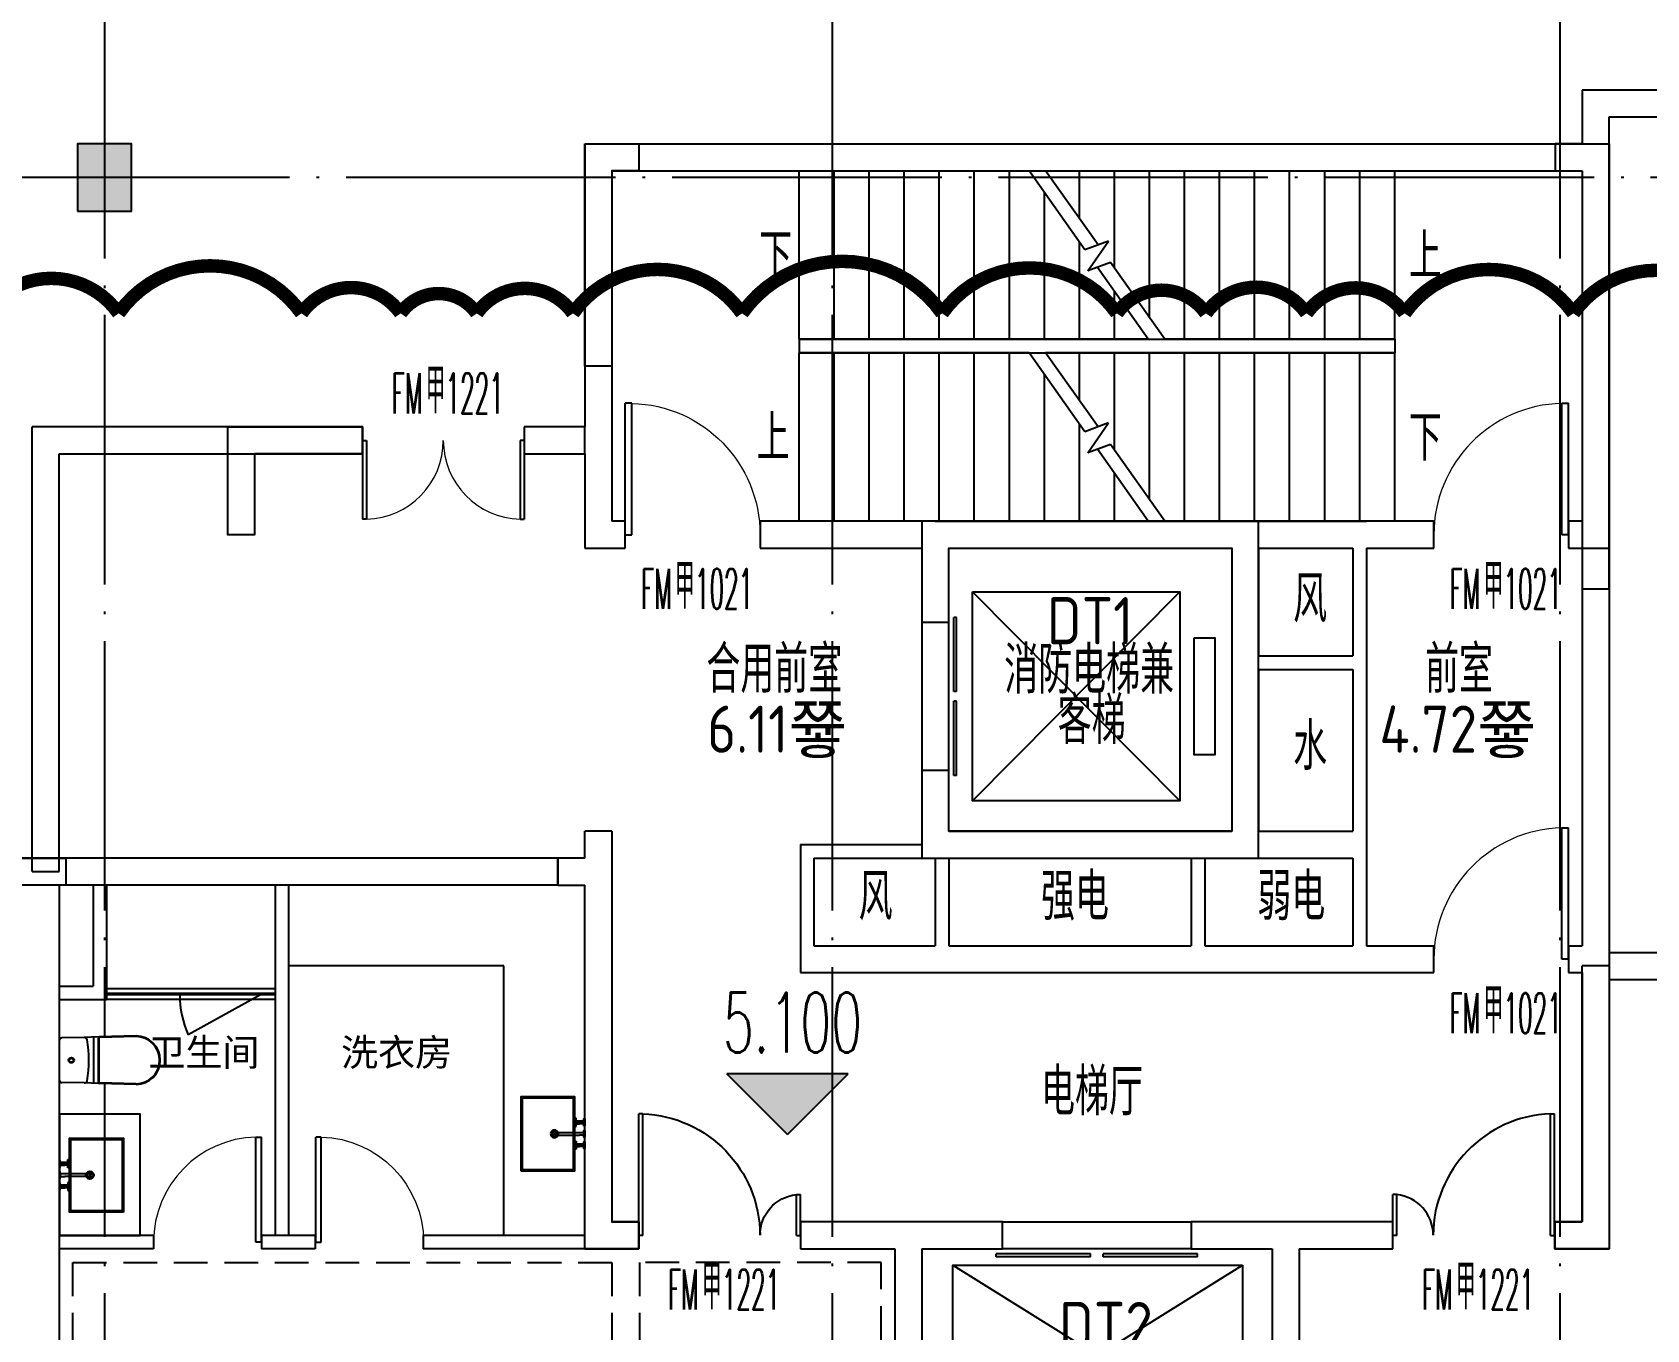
# Model space of a CAD drawing. Header units: millimetres. Extents: x 1337745 to 1642153, y -192803 to 266425.
# Drawn here: x 1524512 to 1536491, y 95058 to 104687 of the extents above; entities that cross this region are included whole.
import ezdxf

# ---------------------------------------------------------------- set-up
doc = ezdxf.new("R2010")
doc.units = ezdxf.units.MM
doc.header["$LTSCALE"] = 1000
doc.header["$MEASUREMENT"] = 0
for name, pattern in [('__附着_A09-停车位、行车流线模块_TEN24RUY_设计区$0$DASH', [0.35, 0.25, -0.1]), ('DOTE', [2.42, 2, -0.2, 0.02, -0.2]), ('HIDDEN', [0.375, 0.25, -0.125]), ('HIDDEN2', [4.7625, 3.175, -1.5875])]:
    doc.linetypes.add(name, pattern=pattern)
for name, color, linetype in [('__附着_A09-停车位、行车流线模块_TEN24RUY_设计区$0$STD-PARK', 103, '__附着_A09-停车位、行车流线模块_TEN24RUY_设计区$0$DASH'), ('A-BALCONY', 7, 'Continuous'), ('A-PUB_DIM', 3, 'Continuous'), ('COLUMN', 2, 'Continuous'), ('DIM_ELEV', 3, 'Continuous'), ('DIM_SYMB', 7, 'Continuous'), ('DOOR_FIRE', 4, 'Continuous'), ('DOOR_FIRE_TEXT', 7, 'Continuous'), ('DOTE', 16, 'DOTE'), ('P-卫生隔断', 30, 'Continuous'), ('P-固定家具（悬空）', 142, 'Continuous'), ('P-洁具', 31, 'Continuous'), ('P-活动家具', 146, 'Continuous'), ('PUB_HATCH', 8, 'Continuous'), ('PUB_TEXT', 7, 'Continuous'), ('REF', 8, 'HIDDEN2'), ('STAIR', 61, 'Continuous'), ('WALL', 2, 'Continuous'), ('WALL1', 51, 'Continuous'), ('WINDOW', 4, 'Continuous'), ('WINDOW_TEXT', 7, 'Continuous'), ('剪力墙', 6, 'Continuous'), ('压桩墙', 6, 'Continuous'), ('文字标注', 255, 'Continuous'), ('砖墙', 30, 'Continuous')]:
    doc.layers.add(name, color=color, linetype=linetype)
doc.styles.add('_TCH_DIM', font='SIMPLEX.shx', dxfattribs={"width": 0.85, "bigfont": 'GBCBIG.shx'})
doc.styles.add('_TCH_DIM_T3', font='SIMPLEX', dxfattribs={"width": 0.705882, "bigfont": 'GBCBIG'})
doc.styles.add('_TCH_WINDOW', font='SIMPLEX.shx', dxfattribs={"width": 0.6, "height": 3.5, "bigfont": 'GBCBIG.shx'})
doc.styles.get("Standard").update_dxf_attribs({"font": 'GBENOR', "bigfont": 'GBCBIG'})
doc.styles.add('黑体', font='SIMHEI.TTF')
doc.dimstyles.new('_TCH_ARCH&&50', dxfattribs={"dimtxt": 148.75, "dimasz": 50, "dimexe": 125, "dimexo": 150, "dimgap": 50, "dimtad": 1, "dimdec": 0, "dimzin": 0, "dimdsep": 46, "dimtxsty": '_TCH_DIM_T3', "dimblk": 'ARCHTICK', "dimcen": 0.09, "dimclrt": 7, "dimazin": 2, "dimtfac": 1, "dimtdec": 0, "dimtix": 1, "dimtmove": 2, "dimatfit": 3, "dimfxl": 1, "dimtolj": 1, "dimtzin": 0, "dimarcsym": 0})

# ---------------------------------------------------------------- blocks, each defined once
blk = doc.blocks.new('_ArchTick')
at = {"color": 0, "linetype": 'ByBlock', "const_width": 0.4}
blk.add_lwpolyline([(-0.5, -0.5), (0.5, 0.5)], dxfattribs=at)
blk = doc.blocks.new('*D57')
at = {"layer": 'A-PUB_DIM', "color": 0, "lineweight": -2, "transparency": 16777216}
for p, q in [((3059233, -674133), (3059277, -673742)), ((3059332, -674144), (3059376, -673753)), ((3059263, -673866), (3059213, -673860)), ((3059263, -673866), (3059362, -673877)), ((3059362, -673877), (3059412, -673883))]:
    blk.add_line(p, q, dxfattribs=at)
at = {"layer": 'Defpoints', "color": 0, "transparency": 16777216}
for p in [(3059362, -673877), (3059216, -674282), (3059315, -674293)]:
    blk.add_point(p, dxfattribs=at)
at = {"layer": 'A-PUB_DIM', "color": 0, "lineweight": -2, "transparency": 16777216, "xscale": 50, "yscale": 50, "zscale": 50}
for p, rotation in [((3059263, -673866), 353.5415813662658), ((3059362, -673877), 173.5415813662658)]:
    blk.add_blockref('_ArchTick', p, dxfattribs=dict(at, rotation=rotation))
at = {"layer": 'A-PUB_DIM', "color": 7, "transparency": 16777216, "insert": (3059552, -673760), "char_height": 148.8, "attachment_point": 5, "rotation": 353.5416, "style": '_TCH_DIM_T3'}
blk.add_mtext('\\A1;100', dxfattribs=at)
blk = doc.blocks.new('*D58')
at = {"layer": 'A-PUB_DIM', "color": 0, "lineweight": -2, "transparency": 16777216}
for p, q in [((3058040, -673998), (3058084, -673607)), ((3058070, -673731), (3059263, -673866)), ((3059233, -674133), (3059277, -673742))]:
    blk.add_line(p, q, dxfattribs=at)
at = {"layer": 'Defpoints', "color": 0, "transparency": 16777216}
for p in [(3059263, -673866), (3058023, -674147), (3059216, -674282)]:
    blk.add_point(p, dxfattribs=at)
at = {"layer": 'A-PUB_DIM', "color": 0, "lineweight": -2, "transparency": 16777216, "xscale": 50, "yscale": 50, "zscale": 50}
for p, rotation in [((3058070, -673731), 173.5415813662053), ((3059263, -673866), 353.5415813662053)]:
    blk.add_blockref('_ArchTick', p, dxfattribs=dict(at, rotation=rotation))
at = {"layer": 'A-PUB_DIM', "color": 7, "transparency": 16777216, "insert": (3058681, -673675), "char_height": 148.8, "attachment_point": 5, "rotation": 353.5416, "style": '_TCH_DIM_T3'}
blk.add_mtext('\\A1;1200', dxfattribs=at)
blk = doc.blocks.new('*D59')
at = {"layer": 'A-PUB_DIM', "color": 0, "lineweight": -2, "transparency": 16777216}
for p, q in [((3057543, -673941), (3057588, -673550)), ((3058040, -673998), (3058084, -673607)), ((3057574, -673675), (3058070, -673731))]:
    blk.add_line(p, q, dxfattribs=at)
at = {"layer": 'Defpoints', "color": 0, "transparency": 16777216}
for p in [(3058070, -673731), (3057527, -674090), (3058023, -674147)]:
    blk.add_point(p, dxfattribs=at)
at = {"layer": 'A-PUB_DIM', "color": 0, "lineweight": -2, "transparency": 16777216, "xscale": 50, "yscale": 50, "zscale": 50}
for p, rotation in [((3057574, -673675), 173.5415813662127), ((3058070, -673731), 353.5415813662127)]:
    blk.add_blockref('_ArchTick', p, dxfattribs=dict(at, rotation=rotation))
at = {"layer": 'A-PUB_DIM', "color": 7, "transparency": 16777216, "insert": (3057836, -673579), "char_height": 148.8, "attachment_point": 5, "rotation": 353.5416, "style": '_TCH_DIM_T3'}
blk.add_mtext('\\A1;500', dxfattribs=at)
blk = doc.blocks.new('*D60')
at = {"layer": 'A-PUB_DIM', "color": 0, "lineweight": -2, "transparency": 16777216}
for p, q in [((3057444, -673930), (3057488, -673539)), ((3057543, -673941), (3057588, -673550)), ((3057474, -673663), (3057425, -673658)), ((3057474, -673663), (3057574, -673675)), ((3057574, -673675), (3057623, -673680))]:
    blk.add_line(p, q, dxfattribs=at)
at = {"layer": 'Defpoints', "color": 0, "transparency": 16777216}
for p in [(3057574, -673675), (3057427, -674079), (3057527, -674090)]:
    blk.add_point(p, dxfattribs=at)
at = {"layer": 'A-PUB_DIM', "color": 0, "lineweight": -2, "transparency": 16777216, "xscale": 50, "yscale": 50, "zscale": 50}
for p, rotation in [((3057474, -673663), 353.5415813662357), ((3057574, -673675), 173.5415813662357)]:
    blk.add_blockref('_ArchTick', p, dxfattribs=dict(at, rotation=rotation))
at = {"layer": 'A-PUB_DIM', "color": 7, "transparency": 16777216, "insert": (3057508, -673806), "char_height": 148.8, "attachment_point": 5, "rotation": 353.5416, "style": '_TCH_DIM_T3'}
blk.add_mtext('\\A1;100', dxfattribs=at)
blk = doc.blocks.new('*D61')
at = {"layer": 'A-PUB_DIM', "color": 0, "lineweight": -2, "transparency": 16777216}
for p, q in [((3056550, -673829), (3056594, -673438)), ((3056580, -673562), (3057474, -673663)), ((3057444, -673930), (3057488, -673539))]:
    blk.add_line(p, q, dxfattribs=at)
at = {"layer": 'Defpoints', "color": 0, "transparency": 16777216}
for p in [(3057474, -673663), (3056533, -673978), (3057427, -674079)]:
    blk.add_point(p, dxfattribs=at)
at = {"layer": 'A-PUB_DIM', "color": 0, "lineweight": -2, "transparency": 16777216, "xscale": 50, "yscale": 50, "zscale": 50}
for p, rotation in [((3056580, -673562), 173.5415813662182), ((3057474, -673663), 353.5415813662182)]:
    blk.add_blockref('_ArchTick', p, dxfattribs=dict(at, rotation=rotation))
at = {"layer": 'A-PUB_DIM', "color": 7, "transparency": 16777216, "insert": (3057041, -673489), "char_height": 148.8, "attachment_point": 5, "rotation": 353.5416, "style": '_TCH_DIM_T3'}
blk.add_mtext('\\A1;900', dxfattribs=at)
blk = doc.blocks.new('*D62')
at = {"layer": 'A-PUB_DIM', "color": 0, "lineweight": -2, "transparency": 16777216}
for p, q in [((3032305, -671084), (3032349, -670693)), ((3032404, -671096), (3032448, -670705)), ((3032335, -670818), (3032434, -670829))]:
    blk.add_line(p, q, dxfattribs=at)
at = {"layer": 'Defpoints', "color": 0, "transparency": 16777216}
for p in [(3032434, -670829), (3032288, -671233), (3032387, -671245)]:
    blk.add_point(p, dxfattribs=at)
at = {"layer": 'A-PUB_DIM', "color": 0, "lineweight": -2, "transparency": 16777216, "xscale": 50, "yscale": 50, "zscale": 50}
for p, rotation in [((3032335, -670818), 173.5415813662658), ((3032434, -670829), 353.5415813662658)]:
    blk.add_blockref('_ArchTick', p, dxfattribs=dict(at, rotation=rotation))
at = {"layer": 'A-PUB_DIM', "color": 7, "transparency": 16777216, "insert": (3032176, -670661), "char_height": 148.8, "attachment_point": 5, "rotation": 353.5416, "style": '_TCH_DIM_T3'}
blk.add_mtext('\\A1;100', dxfattribs=at)
blk = doc.blocks.new('*D63')
at = {"layer": 'A-PUB_DIM', "color": 0, "lineweight": -2, "transparency": 16777216}
for p, q in [((3032404, -671096), (3032448, -670705)), ((3032434, -670829), (3033627, -670964)), ((3033596, -671231), (3033641, -670840))]:
    blk.add_line(p, q, dxfattribs=at)
at = {"layer": 'Defpoints', "color": 0, "transparency": 16777216}
for p in [(3033627, -670964), (3032387, -671245), (3033579, -671380)]:
    blk.add_point(p, dxfattribs=at)
at = {"layer": 'A-PUB_DIM', "color": 0, "lineweight": -2, "transparency": 16777216, "xscale": 50, "yscale": 50, "zscale": 50}
for p, rotation in [((3032434, -670829), 173.5415813662163), ((3033627, -670964), 353.5415813662163)]:
    blk.add_blockref('_ArchTick', p, dxfattribs=dict(at, rotation=rotation))
at = {"layer": 'A-PUB_DIM', "color": 7, "transparency": 16777216, "insert": (3033044, -670773), "char_height": 148.8, "attachment_point": 5, "rotation": 353.5416, "style": '_TCH_DIM_T3'}
blk.add_mtext('\\A1;1200', dxfattribs=at)
blk = doc.blocks.new('*D64')
at = {"layer": 'A-PUB_DIM', "color": 0, "lineweight": -2, "transparency": 16777216}
for p, q in [((3033596, -671231), (3033641, -670840)), ((3033627, -670964), (3034123, -671020)), ((3034093, -671287), (3034137, -670896))]:
    blk.add_line(p, q, dxfattribs=at)
at = {"layer": 'Defpoints', "color": 0, "transparency": 16777216}
for p in [(3034123, -671020), (3033579, -671380), (3034076, -671436)]:
    blk.add_point(p, dxfattribs=at)
at = {"layer": 'A-PUB_DIM', "color": 0, "lineweight": -2, "transparency": 16777216, "xscale": 50, "yscale": 50, "zscale": 50}
for p, rotation in [((3033627, -670964), 173.5415813662127), ((3034123, -671020), 353.5415813662127)]:
    blk.add_blockref('_ArchTick', p, dxfattribs=dict(at, rotation=rotation))
at = {"layer": 'A-PUB_DIM', "color": 7, "transparency": 16777216, "insert": (3033889, -670868), "char_height": 148.8, "attachment_point": 5, "rotation": 353.5416, "style": '_TCH_DIM_T3'}
blk.add_mtext('\\A1;500', dxfattribs=at)
blk = doc.blocks.new('*D65')
at = {"layer": 'A-PUB_DIM', "color": 0, "lineweight": -2, "transparency": 16777216}
for p, q in [((3034093, -671287), (3034137, -670896)), ((3034193, -671298), (3034237, -670907)), ((3034123, -671020), (3034223, -671031))]:
    blk.add_line(p, q, dxfattribs=at)
at = {"layer": 'Defpoints', "color": 0, "transparency": 16777216}
for p in [(3034223, -671031), (3034076, -671436), (3034176, -671447)]:
    blk.add_point(p, dxfattribs=at)
at = {"layer": 'A-PUB_DIM', "color": 0, "lineweight": -2, "transparency": 16777216, "xscale": 50, "yscale": 50, "zscale": 50}
for p, rotation in [((3034123, -671020), 173.5415813661032), ((3034223, -671031), 353.5415813661032)]:
    blk.add_blockref('_ArchTick', p, dxfattribs=dict(at, rotation=rotation))
at = {"layer": 'A-PUB_DIM', "color": 7, "transparency": 16777216, "insert": (3034158, -671162), "char_height": 148.8, "attachment_point": 5, "rotation": 353.5416, "style": '_TCH_DIM_T3'}
blk.add_mtext('\\A1;100', dxfattribs=at)
blk = doc.blocks.new('*D66')
at = {"layer": 'A-PUB_DIM', "color": 0, "lineweight": -2, "transparency": 16777216}
for p, q in [((3034193, -671298), (3034237, -670907)), ((3034223, -671031), (3035117, -671133)), ((3035087, -671399), (3035131, -671008))]:
    blk.add_line(p, q, dxfattribs=at)
at = {"layer": 'Defpoints', "color": 0, "transparency": 16777216}
for p in [(3035117, -671133), (3034176, -671447), (3035070, -671548)]:
    blk.add_point(p, dxfattribs=at)
at = {"layer": 'A-PUB_DIM', "color": 0, "lineweight": -2, "transparency": 16777216, "xscale": 50, "yscale": 50, "zscale": 50}
for p, rotation in [((3034223, -671031), 173.5415813662182), ((3035117, -671133), 353.5415813662182)]:
    blk.add_blockref('_ArchTick', p, dxfattribs=dict(at, rotation=rotation))
at = {"layer": 'A-PUB_DIM', "color": 7, "transparency": 16777216, "insert": (3034684, -670958), "char_height": 148.8, "attachment_point": 5, "rotation": 353.5416, "style": '_TCH_DIM_T3'}
blk.add_mtext('\\A1;900', dxfattribs=at)
blk = doc.blocks.new('_FZH')
blk.add_lwpolyline([(-0.5, -0.5), (0.5, -0.5), (0.5, 0.5), (-0.5, 0.5)], close=True)
at = {"layer": 'PUB_HATCH'}
blk.add_solid([(-0.5, -0.5), (0.5, -0.5), (-0.5, 0.5), (0.5, 0.5)], dxfattribs=at)
blk = doc.blocks.new('A$C71264A39')
at = {"layer": '剪力墙'}
for p, q in [((-9250, 16900), (-9250, 16500)), ((-8400, 16900), (-9250, 16900)), ((-9050, 16700), (-8400, 16700)), ((-9050, 13199), (-9050, 16700)), ((-9450, 16500), (-9450, 16300)), ((-9250, 16500), (-9450, 16500)), ((-9450, 16300), (-9250, 16300)), ((-9250, 16300), (-9250, 13199)), ((-21150, 11200), (-20550, 11200)), ((-20550, 11000), (-20550, 7600))]:
    blk.add_line(p, q, dxfattribs=at)
for points in [[(-16650, 16500), (-16250, 16500), (-16250, 16300), (-16450, 16300), (-16450, 14850), (-16650, 14850), (-16650, 16500)], [(-19300, 14400), (-18300, 14400), (-18300, 14200), (-19100, 14200), (-19100, 13600), (-19300, 13600), (-19300, 14400)], [(-14150, 11850), (-14150, 11200), (-11850, 11200), (-11650, 11200), (-11650, 13700), (-14150, 13700), (-14150, 12950), (-13950, 12950), (-13950, 13500), (-11850, 13500), (-11850, 11400), (-13950, 11400), (-13950, 11850), (-14150, 11850)], [(-16650, 11200), (-16650, 11400)], [(-16450, 11400), (-16450, 8500), (-16250, 8500), (-16250, 8300)], [(-20550, 11200), (-20500, 11200), (-20500, 11000), (-20550, 11000)], [(-16650, 11200), (-16850, 11200), (-16850, 11000), (-16650, 11000)], [(-16250, 8300), (-16650, 8300), (-16650, 11000)], [(-9050, 10400), (-9050, 8300), (-9450, 8300), (-9450, 8500), (-9250, 8500)], [(-9250, 8500), (-9250, 10400)]]:
    blk.add_lwpolyline(points, dxfattribs=at)
at = {"layer": '压桩墙'}
for p, q in [((-9250, 13199), (-9050, 13199)), ((-9250, 13199), (-9050, 13199)), ((-16450, 11400), (-16650, 11400)), ((-16450, 11400), (-16650, 11400)), ((-9050, 10400), (-9250, 10400)), ((-9050, 10400), (-9250, 10400))]:
    blk.add_line(p, q, dxfattribs=at)
blk = doc.blocks.new('$DorLib2D$00000225')
at = {"color": 0}
for p, q in [((0.475, -0.0014), (0.475, 0.7521)), ((0.475, 0.7521), (0.5, 0.7521)), ((0.5, -0.0014), (0.5, 0.7521)), ((-0.5, 0), (-0.5, 0.252)), ((-0.475, 0.252), (-0.5, 0.252)), ((-0.475, 0), (-0.475, 0.252)), ((-0.475, 0), (-0.5, 0)), ((0.475, -0.0014), (0.5, -0.0014))]:
    blk.add_line(p, q, dxfattribs=at)
for centre, radius, start, end in [((0.5046, -0.0019), 0.7546, 92.24927, 179.72377), ((-0.5008, 0.0026), 0.2508, 359.78987, 84.09744)]:
    blk.add_arc(centre, radius, start, end, dxfattribs=at)
blk = doc.blocks.new('$DorLib2D$00000001')
for p, q in [((0.45, 0.975), (0.5, 0.975)), ((0.45, 0), (0.45, 0.975)), ((0.5, 0), (0.5, 0.975)), ((0.5, 0), (0.45, 0))]:
    blk.add_line(p, q)
at = {"lineweight": 13}
blk.add_arc((0.475, 0), 0.975, 91.4693, 180, dxfattribs=at)
blk = doc.blocks.new('$DORLIB2D$00000127')
at = {"color": 0}
for points in [[(-0.5333, 0.7949), (-0.5333, 0.6904)], [(-0.0333, 0.7949), (-0.5333, 0.7949)], [(-0.0333, 0.7949), (-0.0333, 0.6904)], [(0.5333, 0.7949), (0.0333, 0.7949)], [(0.0333, 0.7949), (0.0333, 0.6904)], [(0.5333, 0.7949), (0.5333, 0.6904)], [(-0.0333, 0.6904), (-0.5333, 0.6904)], [(0.5333, 0.6904), (0.0333, 0.6904)], [(0.5, 0.5), (-0.5, 0.5)]]:
    blk.add_lwpolyline(points, dxfattribs=at)
blk = doc.blocks.new('A$C65370635')
at = {"layer": 'DIM_SYMB'}
for points in [[(1590, -825, 0, 0, 0), (3370, -825, 80, 0, 0), (3670, -825, 0, 0, 0)], [(6010, -825, 0, 0, 0), (4230, -825, 80, 0, 0), (3930, -825, 0, 0, 0)], [(1590, -2175, 0, 0, 0), (3370, -2175, 80, 0, 0), (3670, -2175, 0, 0, 0)], [(6010, -2175, 0, 0, 0), (4230, -2175, 80, 0, 0), (3930, -2175, 0, 0, 0)]]:
    blk.add_lwpolyline(points, format="xyseb", dxfattribs=at)
at = {"layer": 'STAIR'}
for p, q in [((1590, -1450), (1590, -200)), ((1850, -1450), (1850, -200)), ((2110, -1450), (2110, -200)), ((2370, -1450), (2370, -200)), ((2630, -1450), (2630, -200)), ((2890, -1450), (2890, -200)), ((3150, -1450), (3150, -200)), ((3711, -786), (3297, -200)), ((3808, -750), (3419, -200)), ((3670, -555), (3670, -200)), ((3930, -922), (3930, -200)), ((4190, -1290), (4190, -200)), ((4450, -1450), (4450, -200)), ((4710, -1450), (4710, -200)), ((4970, -1450), (4970, -200)), ((5230, -1450), (5230, -200)), ((5490, -1450), (5490, -200)), ((5750, -1450), (5750, -200)), ((6010, -1450), (6010, -200)), ((3410, -1450), (3410, -360)), ((3670, -1450), (3670, -728)), ((3886, -721), (3711, -786)), ((3733, -942), (3886, -721)), ((3900, -880), (3733, -942)), ((4181, -1450), (3803, -916)), ((4303, -1450), (3900, -880)), ((3930, -1450), (3930, -1095)), ((4181, -1450), (1590, -1450)), ((3297, -1550), (1590, -1550)), ((1590, -2800), (1590, -1550)), ((1850, -2800), (1850, -1550)), ((2110, -2800), (2110, -1550)), ((2370, -2800), (2370, -1550)), ((2630, -2800), (2630, -1550)), ((2890, -2800), (2890, -1550)), ((3150, -2800), (3150, -1550)), ((3711, -2136), (3297, -1550)), ((6010, -1550), (3419, -1550)), ((3808, -2100), (3419, -1550)), ((3670, -1905), (3670, -1550)), ((3930, -2272), (3930, -1550)), ((4190, -2640), (4190, -1550)), ((6010, -1450), (4303, -1450)), ((4450, -2800), (4450, -1550)), ((4710, -2800), (4710, -1550)), ((4970, -2800), (4970, -1550)), ((5230, -2800), (5230, -1550)), ((5490, -2800), (5490, -1550)), ((5750, -2800), (5750, -1550)), ((6010, -2800), (6010, -1550)), ((3410, -2800), (3410, -1710)), ((3670, -2800), (3670, -2078)), ((3886, -2071), (3711, -2136)), ((3733, -2292), (3886, -2071)), ((3900, -2230), (3733, -2292)), ((4181, -2800), (3803, -2266)), ((4303, -2800), (3900, -2230)), ((3930, -2800), (3930, -2445)), ((4181, -2800), (1590, -2800)), ((6010, -2800), (4303, -2800))]:
    blk.add_line(p, q, dxfattribs=at)
at = {"layer": 'WALL'}
for p, q in [((0, 0), (0, -2100)), ((0, 0), (7600, 0)), ((7600, 0), (7600, -8200)), ((200, -200), (200, -2200)), ((200, -200), (7400, -200)), ((7400, -200), (7400, -5950)), ((1590, -1450), (6010, -1450)), ((1590, -1450), (1590, -1550)), ((1590, -1550), (6010, -1550)), ((6010, -1450), (6010, -1550)), ((200, -2200), (200, -2800)), ((0, -2300), (0, -3000)), ((300, -2800), (200, -2800)), ((300, -3000), (300, -2800)), ((2600, -2800), (1300, -2800)), ((1300, -2800), (1300, -3000)), ((2600, -2800), (4900, -2800)), ((4900, -2800), (5800, -2800)), ((6300, -2800), (5800, -2800)), ((6300, -3000), (6300, -2800)), ((7400, -2800), (7300, -2800)), ((7300, -2800), (7300, -3000)), ((0, -3000), (300, -3000)), ((1300, -3000), (2500, -3000)), ((2500, -3000), (2500, -3550)), ((2700, -3550), (2700, -3000)), ((2700, -3000), (4800, -3000)), ((4800, -3000), (4800, -3800)), ((5000, -3000), (5000, -3800)), ((5000, -3000), (5700, -3000)), ((5700, -3000), (5700, -3800)), ((5800, -3000), (5800, -3800)), ((5800, -3000), (6300, -3000)), ((7300, -3000), (7600, -3000)), ((2500, -3550), (2700, -3550)), ((4800, -3800), (4800, -5100)), ((5000, -3800), (5700, -3800)), ((5800, -3800), (5800, -5200)), ((5000, -3900), (5700, -3900)), ((5000, -3900), (5000, -5100)), ((5700, -3900), (5700, -5100)), ((2700, -4650), (2500, -4650)), ((2500, -4650), (2500, -5200)), ((2700, -5100), (2700, -4650)), ((2700, -5100), (2700, -5100)), ((2700, -5100), (4600, -5100)), ((4600, -5100), (4800, -5100)), ((5000, -5100), (5700, -5100)), ((1600, -5200), (1600, -6150)), ((1600, -5200), (2500, -5200)), ((5800, -5200), (5800, -5950)), ((1700, -5300), (1700, -5950)), ((1700, -5300), (2600, -5300)), ((2600, -5300), (2600, -5950)), ((2600, -5300), (2600, -5300)), ((2700, -5300), (2700, -5950)), ((2700, -5300), (4500, -5300)), ((4500, -5300), (4500, -5950)), ((4600, -5300), (4600, -5950)), ((4600, -5300), (4900, -5300)), ((4900, -5300), (5700, -5300)), ((5700, -5300), (5700, -5950)), ((1700, -5950), (2600, -5950)), ((2700, -5950), (4500, -5950)), ((4600, -5950), (5700, -5950)), ((5800, -5950), (6300, -5950)), ((6300, -6150), (6300, -5950)), ((7300, -5950), (7300, -6150)), ((7300, -5950), (7400, -5950)), ((1600, -6150), (2700, -6150)), ((2700, -6150), (4600, -6150)), ((4600, -6150), (6300, -6150)), ((7300, -6150), (7400, -6150)), ((7400, -6150), (7400, -8000)), ((400, -8000), (200, -8000)), ((400, -8200), (400, -8000)), ((2400, -8000), (1600, -8000)), ((1600, -8000), (1600, -8200)), ((3100, -8000), (2400, -8000)), ((3100, -8200), (3100, -8000)), ((5200, -8000), (4500, -8000)), ((4500, -8000), (4500, -8200)), ((5995, -8000), (5200, -8000)), ((5995, -8200), (5995, -8000)), ((7400, -8000), (7195, -8000)), ((7195, -8000), (7195, -8200)), ((0, -8200), (400, -8200)), ((1600, -8200), (2300, -8200)), ((2300, -8200), (2300, -10000)), ((2500, -8200), (2500, -10000)), ((2500, -8200), (3100, -8200)), ((4500, -8200), (5100, -8200)), ((5100, -8200), (5100, -10000)), ((5300, -8200), (5300, -10000)), ((5300, -8200), (5995, -8200)), ((7195, -8200), (7600, -8200))]:
    blk.add_line(p, q, dxfattribs=at)
at = {"layer": 'WINDOW'}
for p, q in [((4416, -4875), (2876, -3325)), ((2876, -4875), (4416, -3325)), ((2500, -3550), (2500, -4650)), ((3100, -8000), (4500, -8000)), ((2731, -9660), (4881, -8320)), ((2731, -8320), (4881, -9660))]:
    blk.add_line(p, q, dxfattribs=at)
for points in [[(2876, -3325), (4416, -3325), (4416, -4875), (2876, -4875)], [(4521, -3665), (4676, -3665), (4676, -4535), (4521, -4535)], [(4881, -8320), (4881, -9660), (2731, -9660), (2731, -8320)]]:
    blk.add_lwpolyline(points, close=True, dxfattribs=at)
for name, p, xscale, yscale, zscale in [('$DorLib2D$00000001', (800, -2900), -999.9999999999998, 999.9999999999928, -999.9999999999998), ('$DorLib2D$00000001', (6800, -2900), 999.9999999999998, 999.9999999999998, 999.9999999999998), ('$DorLib2D$00000001', (6800, -6050), 999.9999999999997, 999.9999999999997, 999.9999999999997), ('$DorLib2D$00000225', (1000, -8100), -1200, 1200.000000000073, -1200), ('$DorLib2D$00000225', (6595, -8100), 1200, 1200, 1200)]:
    blk.add_blockref(name, p, dxfattribs=dict(at, xscale=xscale, yscale=yscale, zscale=zscale))
at = {"layer": 'WINDOW', "yscale": 199.9999999999345}
for p, xscale, zscale, rotation in [((2600, -4100), 1100, 1100, 270), ((3800, -8100), -1400, 1400, 180.0000000003287)]:
    blk.add_blockref('$DORLIB2D$00000127', p, dxfattribs=dict(at, xscale=xscale, zscale=zscale, rotation=rotation))
at = {"layer": 'A-BALCONY', "char_height": 350, "width": 1805.59}
for s, insert, attachment_point in [('风', (5256, -3202), 1), ('DT1', (3429, -3363), 1), ('合用前室', (902, -3724), 1), ('消防电梯兼', (3112, -3729), 1), ('前室', (6235, -3724), 1), ('客梯', (3509, -4104), 1), ('6.11{\\fSimSun|b0|i0|c129|p2;쯓}', (1949, -4168), 3), ('4.72{\\fSimSun|b0|i0|c129|p2;쯓}', (7060, -4168), 3), ('水', (5256, -4296), 1), ('强电', (3385, -5411), 1), ('弱电', (4990, -5411), 1), ('风', (2032, -5411), 1), ('电梯厅', (3385, -6860), 1), ('DT2', (3519, -8594), 1)]:
    blk.add_mtext(s, dxfattribs=dict(at, insert=insert, attachment_point=attachment_point))
at = {"layer": 'PUB_TEXT', "style": '_TCH_DIM'}
for s, p in [('下', (1295, -1000)), ('上', (6115, -1000)), ('上', (1276, -2350)), ('下', (6115, -2350))]:
    blk.add_text(s, height=338, dxfattribs=at).set_placement(p)
at = {"layer": 'WINDOW_TEXT', "style": '_TCH_WINDOW'}
for s, height, width, p in [('甲', 338, 0.6, (669, -3450)), ('甲', 338, 0.6, (6669, -3450)), ('FM', 297.5, 0.423529, (417, -3450)), ('1021', 297.5, 0.423529, (817, -3450)), ('FM', 297.5, 0.423529, (6417, -3450)), ('1021', 297.5, 0.423529, (6817, -3450)), ('FM', 297.5, 0.423529, (6417, -6600)), ('甲', 338, 0.6, (6669, -6600)), ('1021', 297.5, 0.423529, (6817, -6600)), ('FM', 297.5, 0.423529, (617, -8650)), ('甲', 338, 0.6, (869, -8650)), ('1221', 297.5, 0.423529, (1017, -8650)), ('FM', 297.5, 0.423529, (6212, -8650)), ('甲', 338, 0.6, (6464, -8650)), ('1221', 297.5, 0.423529, (6612, -8650))]:
    blk.add_text(s, height=height, dxfattribs=dict(at, width=width)).set_placement(p)
blk = doc.blocks.new('$DorLib2D$00000002')
for p, q in [((-0.5, 0), (-0.5, 0.4875)), ((-0.475, 0.4875), (-0.5, 0.4875)), ((-0.475, 0), (-0.475, 0.4875)), ((0.475, 0), (0.475, 0.4875)), ((0.475, 0.4875), (0.5, 0.4875)), ((0.5, 0), (0.5, 0.4875)), ((-0.5, 0), (-0.475, 0)), ((0.5, 0), (0.475, 0))]:
    blk.add_line(p, q)
at = {"lineweight": 13}
for centre, start, end in [((-0.4875, 0), 0, 88.53072), ((0.4875, 0), 91.46928, 180)]:
    blk.add_arc(centre, 0.4875, start, end, dxfattribs=at)
blk = doc.blocks.new('A$C2EEA3612')
at = {"linetype": 'Continuous'}
for p, q in [((-180, 570), (-173, 300)), ((-175, 570), (-168, 300)), ((175, 570), (168, 300)), ((180, 570), (173, 300)), ((-173, 300), (-171, 240)), ((-172, 255), (172, 255)), ((-171, 240), (-169, 187)), ((-163, 295), (163, 295)), ((-163, 290), (163, 290)), ((171, 240), (169, 187)), ((173, 300), (171, 240)), ((-169, 187), (-166, 19)), ((169, 187), (166, 19)), ((-146, 0), (146, 0))]:
    blk.add_line(p, q, dxfattribs=at)
for radius in [20, 15]:
    blk.add_circle((0, 90), radius, dxfattribs=at)
for centre, radius, start, end in [((0, 570), 180, 0, 180), ((0, 570), 175, 0, 180), ((-163, 300), 10, 181.7534, 270), ((-163, 300), 5, 181.7534, 270), ((163, 300), 5, 270, 358.2466), ((163, 300), 10, 270, 358.2466), ((-149, 187), 20, 99.8557, 181.7534), ((0, -673), 893, 80.1443, 99.8557), ((149, 187), 20, 358.2466, 80.1443), ((-146, 20), 20, 181.7534, 270), ((146, 20), 20, 270, 358.2466)]:
    blk.add_arc(centre, radius, start, end, dxfattribs=at)
blk = doc.blocks.new('g3wr')
at = {"color": 251}
blk.add_wipeout([(92376, 176270), (92376, 176416), (92376, 176562), (92382, 176575), (92396, 176582), (92459, 176583), (92576, 176581), (92666, 176589), (92736, 176588), (92946, 176596), (92946, 176591), (93057, 176558), (93057, 176558), (93126, 176416), (93076, 176298), (92946, 176236), (92831, 176244), (92676, 176243), (92576, 176251), (92396, 176250)], dxfattribs=at)
at = {"xscale": -1, "rotation": 270}
blk.add_blockref('A$C2EEA3612', (92376, 176416), dxfattribs=at)
blk = doc.blocks.new('A$C12CE3BE6')
at = {"ltscale": 10}
for p, q in [((220, 412), (160, 412)), ((160, 412), (160, 405)), ((220, 405), (160, 405)), ((180, 469), (200, 469)), ((180, 412), (180, 435)), ((200, 412), (200, 435)), ((220, 405), (220, 412)), ((285, 469), (265, 469)), ((265, 260), (265, 435)), ((285, 260), (285, 435)), ((330, 412), (390, 412)), ((330, 405), (330, 412)), ((330, 405), (390, 405)), ((370, 469), (350, 469)), ((350, 412), (350, 435)), ((370, 412), (370, 435)), ((390, 412), (390, 405))]:
    blk.add_line(p, q, dxfattribs=at)
at = {"color": 8, "ltscale": 10}
for p, q in [((182, 422), (182, 442)), ((197, 442), (182, 442)), ((197, 422), (182, 422)), ((184, 442), (184, 469)), ((187, 412), (187, 422)), ((193, 412), (193, 422)), ((195, 442), (195, 469)), ((197, 422), (197, 442)), ((352, 422), (352, 442)), ((352, 442), (367, 442)), ((352, 422), (367, 422)), ((354, 442), (354, 469)), ((357, 412), (357, 422)), ((363, 412), (363, 422)), ((365, 442), (365, 469)), ((367, 422), (367, 442))]:
    blk.add_line(p, q, dxfattribs=at)
at = {"color": 8}
for p, q in [((261, 236), (289, 264)), ((261, 264), (289, 236))]:
    blk.add_line(p, q, dxfattribs=at)
blk.add_lwpolyline([(0, 0), (0, 400), (550, 400), (550, 0)], close=True)
blk.add_lwpolyline([(10, 10), (10, 390), (540, 390), (540, 10)], close=True, dxfattribs=at)
at = {"ltscale": 10}
for points in [[(200, 435), (200, 469), (215, 469), (215, 475), (165, 475), (165, 469), (180, 469), (180, 435)], [(285, 435), (285, 469), (300, 469), (300, 475), (250, 475), (250, 469), (265, 469), (265, 435)], [(370, 435), (370, 469), (385, 469), (385, 475), (335, 475), (335, 469), (350, 469), (350, 435)]]:
    blk.add_lwpolyline(points, dxfattribs=at)
at = {"color": 8, "ltscale": 10}
for centre in [(190, 409), (360, 409)]:
    blk.add_circle(centre, 3.5, dxfattribs=at)
at = {"color": 8}
for radius in [29.1, 20]:
    blk.add_circle((275, 250), radius, dxfattribs=at)
at = {"ltscale": 10}
blk.add_arc((275, 260), 10, 180, 0, dxfattribs=at)
blk = doc.blocks.new('A$C7F2562B0')
at = {"color": 252}
blk.add_line((3283, 2785), (2746, 2488), dxfattribs=at)
blk.add_arc((3406, 2784), 723, 179.8571, 204.0905, dxfattribs=at)
at = {"layer": 'P-卫生隔断', "color": 142}
for p, q in [((3391, 2830), (2140, 2830)), ((3391, 2750), (2140, 2750))]:
    blk.add_line(p, q, dxfattribs=at)
at = {"layer": 'P-卫生隔断'}
for p, q in [((3391, 2795), (2140, 2795)), ((3391, 2785), (2140, 2785))]:
    blk.add_line(p, q, dxfattribs=at)
at = {"layer": 'P-固定家具（悬空）', "elevation": 0}
blk.add_lwpolyline([(1791, 1900), (1791, 1000), (2390, 1000), (2390, 1900)], close=True, dxfattribs=at)
at = {"layer": 'P-活动家具'}
for p, q in [((5089, 3000), (3491, 3000)), ((5089, 1000), (5089, 3000))]:
    blk.add_line(p, q, dxfattribs=at)
at = {"layer": 'REF', "linetype": 'HIDDEN', "elevation": 0}
for points in [[(5889, -3200), (1890, -3200), (1890, 800), (5889, 800)], [(6095, -900), (7889, -900), (7889, 800), (6095, 800)]]:
    blk.add_lwpolyline(points, close=True, dxfattribs=at)
at = {"layer": 'WALL'}
for p, q in [((2040, 3600), (2040, 2850)), ((2140, 3600), (2140, 2750)), ((3391, 3600), (3391, 1000)), ((3491, 3600), (3491, 1000)), ((1790, 2850), (2040, 2850)), ((1790, 2750), (2140, 2750)), ((2489, 1000), (1790, 1000)), ((2489, 1000), (2489, 900)), ((3689, 1000), (3289, 1000)), ((3289, 1000), (3289, 900)), ((3689, 1000), (3689, 900)), ((5691, 1000), (4489, 1000)), ((4489, 1000), (4489, 900)), ((2489, 900), (1790, 900)), ((3689, 900), (3289, 900)), ((5791, 900), (4489, 900))]:
    blk.add_line(p, q, dxfattribs=at)
at = {"layer": 'P-洁具', "extrusion": (0, 0, -1), "zscale": -1, "rotation": 180.000000000005}
blk.add_blockref('g3wr', (90587, 178716), dxfattribs=at)
at = {"layer": 'P-洁具', "xscale": -1.000000000000001, "rotation": 270}
blk.add_blockref('A$C12CE3BE6', (5214, 1479), dxfattribs=at)
at = {"layer": 'P-洁具', "rotation": 90}
blk.add_blockref('A$C12CE3BE6', (2266, 1172), dxfattribs=at)
at = {"layer": 'WINDOW'}
for p, xscale, yscale, zscale, rotation in [((2889, 950), 800.0000000000005, 800.0000000000005, -800.0000000000002, 359.9999999999949), ((4093, 950), -800.0000000000006, 800.0000000000006, -800.0000000000006, 359.9999999999948)]:
    blk.add_blockref('$DorLib2D$00000001', p, dxfattribs=dict(at, xscale=xscale, yscale=yscale, zscale=zscale, rotation=rotation))

msp = doc.modelspace()

# ---------------------------------------------------------------- hatches: boundary and pattern name
at = {"layer": 'DIM_ELEV'}
msp.add_hatch(color=256, dxfattribs=at).paths.add_polyline_path([(1530115.4, 96506.8), (1530565.4, 96956.8), (1529665.4, 96956.8)])

# ---------------------------------------------------------------- linework, layer by layer
at = {"layer": '__附着_A09-停车位、行车流线模块_TEN24RUY_设计区$0$STD-PARK', "color": 1, "const_width": 100}
msp.add_lwpolyline([(1516906.3, 102600.5, -0.5205671), (1518071.9, 102600.5, -0.5205671), (1519031.9, 102600.5, -0.5205671), (1519991.5, 102600.5, -0.5205671), (1520765.6, 102600.5, -0.5205671), (1521268.8, 102600.5, -0.5205671), (1522729.3, 102600.5, -0.5205671), (1523398.8, 102600.5, -0.5205671), (1524153.4, 102600.5, -0.5205671), (1525152.6, 102600.5, -0.5205671), (1526509.4, 102600.5, -0.5205671), (1527245.2, 102600.5, -0.5205671), (1527810.3, 102600.5, -0.5205671), (1528523.8, 102600.5, -0.5205671), (1529778.4, 102600.5, -0.5205671), (1531263.5, 102600.5, -0.5205671), (1532560.1, 102600.5, -0.5205671), (1533221.1, 102600.5, -0.5205671), (1533967.3, 102600.5, -0.5205671), (1534695.3, 102600.5, -0.5205671), (1535947.4, 102600.5, -0.5205671), (1537175.1, 102600.5, -0.5205671)], format="xyb", dxfattribs=at)
at = {"layer": 'DIM_ELEV'}
for p, q in [((1530115.4, 96506.8, 0), (1529665.4, 96956.8, 0)), ((1530565.4, 96956.8, 0), (1529665.4, 96956.8, 0)), ((1530115.4, 96506.8, 0), (1530565.4, 96956.8, 0))]:
    msp.add_line(p, q, dxfattribs=at)
at = {"layer": 'DOTE'}
for p, q in [((1525047.5, 199388.6, 0), (1525047.5, 86979.4, 0)), ((1530447.5, 199388.6, 0), (1530447.5, 86979.4, 0)), ((1535847.5, 199388.6, 0), (1535847.5, 85658.2, 0)), ((1548200.7, 103608.6), (1441879.4, 103608.6))]:
    msp.add_line(p, q, dxfattribs=at)
at = {"layer": '砖墙', "linetype": 'ByBlock'}
for p, q in [((1526961.9, 101758.2, 0), (1524511.9, 101758.2, 0)), ((1524511.9, 98458.2, 0), (1524511.9, 101758.2, 0)), ((1526961.9, 101558.2, 0), (1526961.9, 101758.2, 0)), ((1528611.9, 101758.2, 0), (1528161.9, 101758.2, 0)), ((1528161.9, 101758.2, 0), (1528161.9, 101558.2, 0)), ((1528611.9, 101558.2, 0), (1528611.9, 101758.2, 0)), ((1524711.9, 101558.2, 0), (1526961.9, 101558.2, 0)), ((1524711.9, 98458.2, 0), (1524711.9, 101558.2, 0)), ((1528161.9, 101558.2, 0), (1528611.9, 101558.2, 0)), ((1528411.9, 98558.2, 0), (1510061.8, 98558.2, 0)), ((1528411.9, 98358.2, 0), (1528411.9, 98558.2, 0)), ((1528411.9, 98358.2, 0), (1509861.8, 98358.2, 0)), ((1524511.9, 98458.2, 0), (1524711.9, 98458.2, 0)), ((1536211.9, 97858.2, 0), (1540361.8, 97858.2, 0)), ((1536211.9, 97858.2, 0), (1536211.9, 97658.2, 0)), ((1536211.9, 97658.2, 0), (1541061.8, 97658.2, 0)), ((1528611.9, 95658.2, 0), (1528611.9, 95858.2, 0)), ((1536211.9, 95858.2, 0), (1536211.9, 95658.2, 0))]:
    msp.add_line(p, q, dxfattribs=at)

# ---------------------------------------------------------------- block references
at = {"layer": 'COLUMN', "zscale": 500.000000003017}
for xscale, yscale in [(400.0000000007215, 500.000000003017), (400.0000000006985, 500.0000000030122)]:
    msp.add_blockref('_FZH', (1525047.5, 103608.6, 0), dxfattribs=dict(at, xscale=xscale, yscale=yscale))
at = {"layer": 'DOOR_FIRE', "xscale": 1200, "yscale": 1200, "zscale": 200, "rotation": 179.9999999924794}
msp.add_blockref('$DorLib2D$00000002', (1527561.9, 101658.2, 0), dxfattribs=at)
at = {"layer": 'WALL'}
msp.add_blockref('A$C65370635', (1528611.9, 103858.2, 0), dxfattribs=at)
at = {"layer": 'WALL1'}
msp.add_blockref('A$C71264A39', (1545261.8, 87358.2, 0), dxfattribs=at)

# ---------------------------------------------------------------- texts
at = {"layer": 'DOOR_FIRE_TEXT', "style": '_TCH_WINDOW'}
for s, height, width, p in [('甲', 337.6, 0.6, (1527431.2, 101858.2, 0)), ('FM', 297.5, 0.423529, (1527179.2, 101858.2, 0)), ('1221', 297.5, 0.423529, (1527578.6, 101858.2, 0))]:
    msp.add_text(s, height=height, rotation=360, dxfattribs=dict(at, width=width)).set_placement(p)
at = {"layer": 'PUB_TEXT', "style": '_TCH_DIM', "width": 0.6}
msp.add_text('5.100', height=446.25, rotation=360, dxfattribs=at).set_placement((1529636.9, 97114.3, 0))

# ---------------------------------------------------------------- dimensions: what is measured, and where the dimension line sits
at = {"layer": 'A-PUB_DIM'}
for base, p1, p2, angle, picture, middle in [((1554075.5, 174336.5, 0), (1553975.5, 173918, 0), (1554075.5, 173918, 0), 0, '*D62', (1553800.5, 174474, 0)), ((1555275.5, 174336.5, 0), (1554075.5, 173918, 0), (1555275.5, 173918, 0), 0, '*D63', (1554675.5, 174460.8, 0)), ((1555775.5, 174336.5, 0), (1555275.5, 173918, 0), (1555775.5, 173918, 0), 0, '*D64', (1555525.5, 174460.8, 0)), ((1556775.5, 174336.5, 0), (1555875.5, 173918, 0), (1556775.5, 173918, 0), 0, '*D66', (1556325.5, 174460.8, 0)), ((1579275.5, 174336.5, 0), (1578375.5, 173918, 0), (1579275.5, 173918, 0), 0, '*D61', (1578825.5, 174460.8, 0)), ((1579875.5, 174336.5, 0), (1579375.5, 173918, 0), (1579875.5, 173918, 0), 0, '*D59', (1579625.5, 174460.8, 0)), ((1581075.5, 174336.5, 0), (1579875.5, 173918, 0), (1581075.5, 173918, 0), 360, '*D58', (1580475.5, 174460.8, 0)), ((1581175.5, 174336.5, 0), (1581075.5, 173918, 0), (1581175.5, 173918, 0), 0, '*D57', (1581350.5, 174474, 0)), ((1555875.5, 174336.5, 0), (1555775.5, 173918, 0), (1555875.5, 173918, 0), 360, '*D65', (1555825.5, 174199, 0)), ((1579375.5, 174336.5, 0), (1579275.5, 173918, 0), (1579375.5, 173918, 0), 0, '*D60', (1579325.5, 174199, 0))]:
    dim = msp.add_linear_dim(base=base, p1=p1, p2=p2, angle=angle, dimstyle='_TCH_ARCH&&50', dxfattribs=at)
    dim.commit()
    dim.dimension.update_dxf_attribs({"geometry": picture, "text_midpoint": middle, "dimtype": 129, "insert": (-1534570.3, 499813.5)})

# ---------------------------------------------------------------- next in the draw order: block references
at = {"layer": '砖墙'}
msp.add_blockref('A$C7F2562B0', (1522922.6, 94758.1, 0), dxfattribs=at)

# ---------------------------------------------------------------- next in the draw order: texts
at = {"layer": '文字标注', "color": 0, "ltscale": 0.3, "style": '黑体'}
for s, p in [('卫生间', (1525373, 97015.7, 0)), ('洗衣房', (1526802.6, 97015.7, 0))]:
    msp.add_text(s, height=201.6, rotation=360, dxfattribs=at).set_placement(p)

doc.saveas('drawing.dxf')
